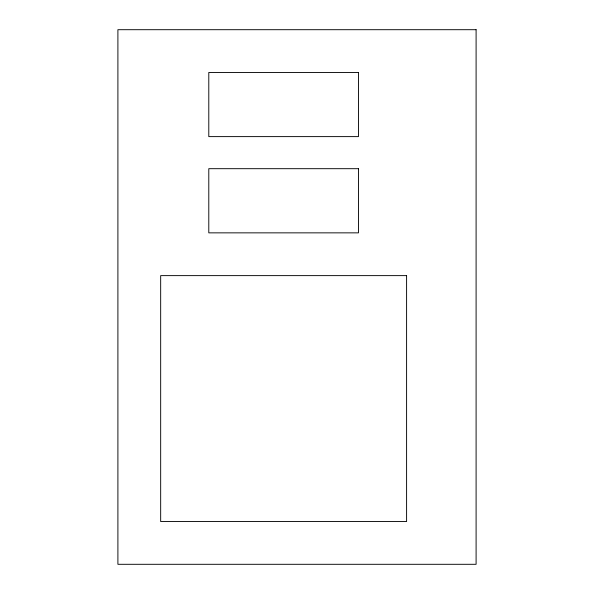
<?xml version="1.0" encoding="UTF-8"?>
<svg xmlns="http://www.w3.org/2000/svg" width="594" height="594" viewBox="0 0 594 594"><rect width="100%" height="100%" fill="white"/><g stroke="black" fill="none" stroke-linecap="round" stroke-linejoin="round"><path stroke-width="0.89" d="M476.098 29.7L117.902 29.7L117.902 564.3L476.098 564.3L476.098 29.7M358.472 72.468L208.791 72.468L208.791 136.613L358.472 136.613L358.472 72.468M358.472 168.689L208.791 168.689L208.791 232.855L358.472 232.855L358.472 168.689M406.593 275.623L160.67 275.623L160.67 521.539L406.593 521.539L406.593 275.623"/></g></svg>
